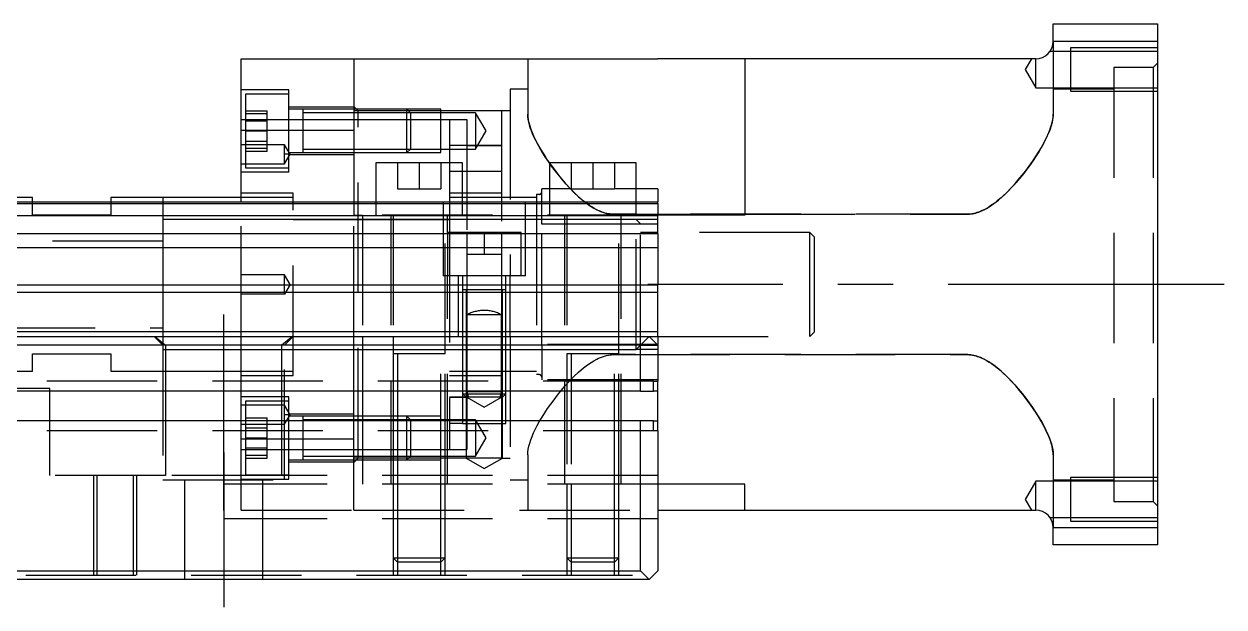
# Model space of a CAD drawing. Extents: x -13 to 622, y -350 to 108.
# Drawn here: x 267 to 405.2, y -329.9 to -262.7 of the extents above; entities that cross this region are included whole.
import ezdxf

# ---------------------------------------------------------------- set-up
doc = ezdxf.new("R2010")
doc.units = 0
doc.linetypes.add('CENTER', pattern=[50.8, 31.75, -6.35, 6.35, -6.35])
doc.linetypes.add('DASHED', pattern=[19.05, 12.7, -6.35])
doc.layers.get('0').update_dxf_attribs({"linetype": 'CONTINUOUS'})
doc.layers.add('CENTER', color=1, linetype='CENTER')

msp = doc.modelspace()

# ---------------------------------------------------------------- linework, layer by layer
at = {"color": 7, "linetype": 'CONTINUOUS'}
for p, q in [((385.5, -264.72), (385.5, -262.72)), ((385.5, -262.72), (397.5, -262.72)), ((397.5, -262.72), (397.5, -264.72)), ((397.5, -264.72), (385.5, -264.72)), ((397.5, -264.72), (397.5, -320.72)), ((292, -266.72), (305, -266.72)), ((292, -274.94), (292, -266.72)), ((305, -266.72), (340, -266.72)), ((305, -266.72), (305, -283.22)), ((350, -266.72), (340, -266.72)), ((383.5, -266.72), (350, -266.72)), ((350, -266.72), (350, -284.72)), ((292, -283.22), (292, -274.94)), ((292, -274.94), (305, -274.94)), ((307.5, -278.72), (307.5, -283.22)), ((317.5, -278.72), (307.5, -278.72)), ((317.5, -283.22), (317.5, -278.72)), ((327.5, -278.72), (327.5, -283.22)), ((337.5, -278.72), (327.5, -278.72)), ((337.5, -283.22), (337.5, -278.72)), ((268, -282.72), (244.5, -282.72)), ((244.5, -283.22), (340, -283.22)), ((268, -283.22), (268, -282.72)), ((283, -282.72), (277, -282.72)), ((277, -282.72), (277, -283.22)), ((292, -282.72), (283, -282.72)), ((283, -282.72), (283, -283.22)), ((283, -282.72), (283, -283.22)), ((340, -283.38), (340, -283.22)), ((244.5, -283.38), (340, -283.38)), ((340, -283.38), (340, -284.78)), ((244.5, -284.78), (340, -284.78)), ((350, -284.72), (340, -284.72)), ((340, -286.86), (340, -284.78)), ((244.5, -286.86), (340, -286.86)), ((340, -286.86), (340, -288.48)), ((244.5, -288.48), (340, -288.48)), ((340, -288.48), (340, -292.77)), ((244.5, -292.77), (340, -292.77)), ((340, -293.62), (340, -292.77)), ((0, -293.62), (340, -293.62)), ((322.5, -293.32), (317.5, -293.32)), ((340, -298.12), (340, -293.62)), ((0, -298.12), (340, -298.12)), ((340, -298.72), (340, -298.12)), ((1, -298.72), (339, -298.72)), ((338, -299.72), (2, -299.72)), ((338, -299.72), (339, -298.72)), ((338, -305.02), (338, -299.72)), ((339, -298.72), (340, -299.72)), ((339, -298.72), (340, -298.72)), ((340, -299.72), (340, -303.87)), ((335.5, -300.72), (329.5, -300.72)), ((339.5, -305.02), (339.5, -303.87)), ((339.5, -303.87), (340, -303.87)), ((340, -305.02), (340, -303.87)), ((338, -305.02), (2, -305.02)), ((338, -305.02), (339.5, -305.02)), ((340, -305.02), (339.5, -305.02)), ((340, -308.42), (340, -305.02)), ((338, -308.42), (2, -308.42)), ((339.5, -308.42), (338, -308.42)), ((338, -325.72), (338, -308.42)), ((339.5, -308.42), (340, -308.42)), ((339.5, -309.57), (339.5, -308.42)), ((340, -309.57), (340, -308.42)), ((340, -309.57), (339.5, -309.57)), ((340, -309.57), (340, -325.72)), ((350, -315.72), (340, -315.72)), ((350, -318.72), (350, -315.72)), ((340, -318.72), (350, -318.72)), ((350, -318.72), (383.5, -318.72)), ((385.5, -322.72), (385.5, -320.72)), ((385.5, -320.72), (397.5, -320.72)), ((397.5, -320.72), (397.5, -322.72)), ((397.5, -322.72), (385.5, -322.72)), ((2, -325.72), (338, -325.72)), ((339, -326.72), (338, -325.72)), ((340, -325.72), (339, -326.72)), ((339, -326.72), (1, -326.72))]:
    msp.add_line(p, q, dxfattribs=at)
at = {"color": 3, "linetype": 'DASHED'}
for p, q in [((385.5, -264.72), (385.5, -273.09)), ((385.12, -265.9), (385.14, -265.87)), ((387.5, -265.87), (385.14, -265.87)), ((397.5, -265.47), (387.5, -265.47)), ((387.5, -265.47), (387.5, -270.47)), ((397.5, -265.87), (387.5, -265.87)), ((325, -266.72), (325, -273.09)), ((383.01, -266.72), (382.29, -267.97)), ((382.29, -267.97), (383.5, -270.07)), ((383.5, -270.07), (383.5, -266.72)), ((397, -267.72), (392.5, -267.72)), ((392.5, -267.72), (392.5, -317.72)), ((397.5, -267.22), (397, -267.72)), ((397, -267.72), (397, -317.72)), ((297.5, -270.29), (292, -270.29)), ((297.5, -270.79), (292.5, -270.79)), ((292.5, -270.79), (292.5, -275.04)), ((297.5, -279.79), (297.5, -270.29)), ((325, -270.22), (323, -270.22)), ((323, -270.22), (323, -291.72)), ((383.5, -270.07), (387.5, -270.07)), ((392.5, -270.22), (385.5, -270.22)), ((387.5, -270.07), (397.5, -270.07)), ((387.5, -270.47), (397.5, -270.47)), ((292.5, -272.73), (295, -272.73)), ((292.5, -273.04), (295, -273.04)), ((295, -273.89), (295, -272.73)), ((305, -272.29), (297.5, -272.29)), ((299.1, -272.54), (297.5, -272.54)), ((305, -272.54), (299.09, -272.54)), ((299.1, -272.54), (299.1, -272.94)), ((299.1, -272.54), (299.1, -277.54)), ((299.1, -272.54), (299.1, -277.54)), ((305, -272.94), (299.1, -272.94)), ((299.1, -272.94), (299.1, -274.9)), ((305.5, -272.72), (305, -272.22)), ((311.1, -272.54), (305, -272.54)), ((311.1, -272.54), (305, -272.54)), ((305.5, -272.72), (305, -272.72)), ((311.5, -272.94), (305, -272.94)), ((311.28, -272.72), (305.5, -272.72)), ((305.5, -312.72), (305.5, -272.72)), ((311.5, -272.94), (311.1, -272.54)), ((315, -272.54), (311.1, -272.54)), ((311.1, -275.04), (311.1, -272.54)), ((322, -272.72), (311.28, -272.72)), ((315, -272.94), (311.5, -272.94)), ((311.5, -272.94), (311.5, -275.04)), ((315, -277.54), (315, -272.54)), ((319, -272.94), (315, -272.94)), ((320.21, -275.04), (319, -272.94)), ((319, -272.94), (319, -275.04)), ((323, -272.72), (322, -272.72)), ((322, -272.72), (322, -286.72)), ((325, -273.24), (325, -273.09)), ((325, -273.09), (325.01, -273.41)), ((325.01, -273.4), (325, -273.24)), ((325.05, -273.71), (325.01, -273.4)), ((325.01, -273.41), (325.06, -273.74)), ((385.47, -273.51), (385.44, -273.73)), ((385.45, -273.71), (385.49, -273.4)), ((385.49, -273.3), (385.47, -273.51)), ((385.49, -273.4), (385.5, -273.09)), ((385.5, -273.09), (385.49, -273.3)), ((292, -273.72), (292.5, -273.72)), ((292, -273.72), (292.5, -273.72)), ((292.5, -273.72), (297.5, -273.72)), ((292.5, -273.72), (297.5, -273.72)), ((292.5, -273.89), (295, -273.89)), ((295, -276.2), (295, -273.89)), ((297.5, -273.72), (305, -273.72)), ((297.5, -273.72), (305, -273.72)), ((299.1, -274.9), (299.1, -275.18)), ((305, -273.72), (316, -273.72)), ((305, -273.72), (316, -273.72)), ((316, -273.72), (318, -273.72)), ((316, -273.72), (316, -284.72)), ((318, -273.72), (318, -286.72)), ((325.12, -274.03), (325.05, -273.71)), ((325.06, -273.74), (325.13, -274.08)), ((325.2, -274.35), (325.12, -274.03)), ((325.13, -274.08), (325.23, -274.44)), ((325.3, -274.68), (325.2, -274.35)), ((325.23, -274.44), (325.35, -274.82)), ((325.43, -275.02), (325.3, -274.68)), ((325.35, -274.82), (325.5, -275.21)), ((385.15, -274.82), (385, -275.21)), ((385.07, -275.02), (385.2, -274.68)), ((385.27, -274.44), (385.15, -274.82)), ((385.2, -274.68), (385.3, -274.35)), ((385.37, -274.08), (385.27, -274.44)), ((385.3, -274.35), (385.38, -274.03)), ((385.44, -273.73), (385.37, -274.08)), ((385.38, -274.03), (385.45, -273.71)), ((292.5, -275.04), (292.5, -279.29)), ((292.5, -275.04), (295, -275.04)), ((292.5, -276.2), (295, -276.2)), ((295, -277.35), (295, -276.2)), ((299.1, -275.04), (299.1, -277.54)), ((299.1, -275.04), (299.1, -277.54)), ((299.1, -275.18), (299.1, -277.14)), ((311.1, -277.54), (311.1, -275.04)), ((311.5, -275.04), (311.5, -277.14)), ((319, -277.14), (320.21, -275.04)), ((319, -275.04), (319, -277.14)), ((325.57, -275.36), (325.43, -275.02)), ((325.5, -275.21), (325.68, -275.62)), ((325.72, -275.71), (325.57, -275.36)), ((325.68, -275.62), (325.87, -276.03)), ((325.89, -276.06), (325.72, -275.71)), ((325.87, -276.03), (326.11, -276.49)), ((326.08, -276.42), (325.89, -276.06)), ((384.63, -276.03), (384.39, -276.49)), ((384.42, -276.42), (384.67, -275.94)), ((384.82, -275.61), (384.63, -276.03)), ((384.67, -275.94), (384.88, -275.48)), ((385, -275.21), (384.82, -275.61)), ((384.88, -275.48), (385.07, -275.02)), ((297, -276.62), (292, -276.62)), ((292.5, -277.04), (295, -277.04)), ((292.5, -277.35), (295, -277.35)), ((297.66, -277.72), (297, -276.62)), ((297, -277.72), (297, -276.62)), ((297.5, -277.54), (299.1, -277.54)), ((299.09, -277.54), (305, -277.54)), ((299.1, -277.14), (305, -277.14)), ((305, -277.14), (311.5, -277.14)), ((305, -277.54), (311.1, -277.54)), ((305, -277.54), (311.1, -277.54)), ((311.1, -277.54), (311.5, -277.14)), ((311.1, -277.54), (315, -277.54)), ((311.5, -277.14), (315, -277.14)), ((315, -277.14), (319, -277.14)), ((318, -276.72), (316, -276.72)), ((318, -276.72), (322, -276.72)), ((322, -276.72), (318, -276.72)), ((326.36, -276.94), (326.08, -276.42)), ((326.11, -276.49), (326.37, -276.96)), ((326.68, -277.48), (326.36, -276.94)), ((326.37, -276.96), (326.66, -277.44)), ((326.66, -277.44), (326.96, -277.92)), ((327.02, -278.01), (326.68, -277.48)), ((383.48, -278.01), (383.82, -277.47)), ((383.84, -277.44), (383.54, -277.92)), ((383.82, -277.47), (384.14, -276.94)), ((384.13, -276.96), (383.84, -277.44)), ((384.39, -276.49), (384.13, -276.96)), ((384.14, -276.94), (384.42, -276.42)), ((292, -278.82), (297, -278.82)), ((297, -278.82), (297.66, -277.72)), ((297.66, -277.72), (297, -277.72)), ((297, -278.82), (297, -277.72)), ((305, -277.79), (297.5, -277.79)), ((310, -278.72), (310, -281.72)), ((312.5, -278.72), (312.5, -281.72)), ((315, -278.72), (315, -281.72)), ((326.96, -277.92), (327.3, -278.43)), ((327.38, -278.55), (327.02, -278.01)), ((327.3, -278.43), (327.65, -278.94)), ((327.76, -279.09), (327.38, -278.55)), ((327.65, -278.94), (328.03, -279.45)), ((328.16, -279.62), (327.76, -279.09)), ((330, -278.72), (330, -281.72)), ((332.5, -278.72), (332.5, -281.72)), ((335, -278.72), (335, -281.72)), ((382.34, -279.62), (382.74, -279.08)), ((382.85, -278.93), (382.48, -279.44)), ((382.74, -279.08), (383.12, -278.55)), ((383.2, -278.43), (382.85, -278.93)), ((383.12, -278.55), (383.48, -278.01)), ((383.54, -277.92), (383.2, -278.43)), ((297.5, -279.79), (292, -279.79)), ((292.5, -279.29), (297.5, -279.29)), ((322, -279.72), (316, -279.72)), ((322, -279.72), (316, -279.72)), ((328.03, -279.45), (328.42, -279.96)), ((328.58, -280.15), (328.16, -279.62)), ((328.42, -279.96), (328.86, -280.5)), ((329.01, -280.68), (328.58, -280.15)), ((381.49, -280.68), (381.93, -280.15)), ((382.08, -279.96), (381.64, -280.5)), ((381.93, -280.15), (382.34, -279.62)), ((382.48, -279.44), (382.08, -279.96)), ((310, -281.72), (312.5, -281.72)), ((312.5, -281.72), (315, -281.72)), ((326.63, -284.72), (326.63, -281.72)), ((330, -281.72), (326.63, -281.72)), ((328.86, -280.5), (329.32, -281.04)), ((329.44, -281.17), (329.01, -280.68)), ((329.32, -281.04), (329.81, -281.58)), ((329.88, -281.65), (329.44, -281.17)), ((329.81, -281.58), (330.32, -282.11)), ((330.34, -282.12), (329.88, -281.65)), ((330, -281.72), (332.5, -281.72)), ((332.5, -281.72), (335, -281.72)), ((340, -281.72), (335, -281.72)), ((340, -281.72), (340, -283.22)), ((380.18, -282.11), (380.64, -281.64)), ((380.71, -281.56), (380.32, -281.96)), ((380.64, -281.64), (381.07, -281.16)), ((381.19, -281.03), (380.71, -281.56)), ((381.07, -281.16), (381.49, -280.68)), ((381.64, -280.5), (381.19, -281.03)), ((268, -284.72), (268, -283.22)), ((277, -283.22), (277, -284.72)), ((283, -283.22), (283, -292.72)), ((283, -283.22), (283, -292.72)), ((298, -282.22), (292, -282.22)), ((298, -282.72), (292, -282.72)), ((292, -298.72), (292, -283.22)), ((298, -303.22), (298, -282.22)), ((305, -283.22), (305, -284.72)), ((307.5, -283.22), (307.5, -284.72)), ((315.25, -283.22), (315.25, -291.72)), ((322, -282.22), (316, -282.22)), ((326, -282.72), (316, -282.72)), ((317.5, -284.72), (317.5, -283.22)), ((324.75, -291.72), (324.75, -283.22)), ((326, -282.34), (326, -284.72)), ((326.31, -282.34), (326, -282.34)), ((327.5, -283.22), (327.5, -284.72)), ((330.32, -282.11), (330.86, -282.62)), ((330.69, -282.46), (330.34, -282.12)), ((331.06, -282.79), (330.69, -282.46)), ((330.86, -282.62), (331.43, -283.1)), ((331.44, -283.11), (331.06, -282.79)), ((331.43, -283.1), (331.72, -283.33)), ((331.83, -283.41), (331.44, -283.11)), ((337.5, -284.72), (337.5, -283.22)), ((378.67, -283.41), (379.2, -283)), ((379.07, -283.1), (378.71, -283.38)), ((379.51, -282.73), (379.07, -283.1)), ((379.2, -283), (379.7, -282.56)), ((379.92, -282.35), (379.51, -282.73)), ((379.7, -282.56), (380.18, -282.11)), ((380.32, -281.96), (379.92, -282.35)), ((331.72, -283.33), (332.01, -283.54)), ((332.1, -283.61), (331.83, -283.41)), ((332.01, -283.54), (332.31, -283.75)), ((332.38, -283.79), (332.1, -283.61)), ((332.31, -283.75), (332.63, -283.94)), ((332.67, -283.96), (332.38, -283.79)), ((332.63, -283.94), (332.96, -284.11)), ((332.89, -284.08), (332.67, -283.96)), ((333.11, -284.19), (332.89, -284.08)), ((332.96, -284.11), (333.17, -284.22)), ((333.33, -284.29), (333.11, -284.19)), ((333.17, -284.22), (333.39, -284.31)), ((333.57, -284.38), (333.33, -284.29)), ((333.39, -284.31), (333.61, -284.39)), ((333.74, -284.44), (333.57, -284.38)), ((333.61, -284.39), (333.84, -284.47)), ((333.92, -284.49), (333.74, -284.44)), ((333.84, -284.47), (334.07, -284.53)), ((334.1, -284.54), (333.92, -284.49)), ((334.07, -284.53), (334.31, -284.58)), ((334.28, -284.58), (334.1, -284.54)), ((334.46, -284.6), (334.28, -284.58)), ((334.31, -284.58), (334.48, -284.61)), ((334.64, -284.63), (334.46, -284.6)), ((334.48, -284.61), (334.65, -284.63)), ((376.02, -284.61), (375.85, -284.63)), ((375.86, -284.63), (376.04, -284.6)), ((376.19, -284.58), (376.02, -284.61)), ((376.04, -284.6), (376.22, -284.58)), ((376.37, -284.54), (376.19, -284.58)), ((376.22, -284.58), (376.4, -284.54)), ((376.55, -284.5), (376.37, -284.54)), ((376.4, -284.54), (376.58, -284.49)), ((376.72, -284.45), (376.55, -284.5)), ((376.58, -284.49), (376.76, -284.44)), ((376.9, -284.39), (376.72, -284.45)), ((376.76, -284.44), (376.93, -284.38)), ((377.12, -284.31), (376.9, -284.39)), ((376.93, -284.38), (377.25, -284.25)), ((377.33, -284.21), (377.12, -284.31)), ((377.25, -284.25), (377.55, -284.11)), ((377.54, -284.11), (377.33, -284.21)), ((377.82, -283.97), (377.54, -284.11)), ((377.55, -284.11), (377.84, -283.96)), ((378.08, -283.81), (377.82, -283.97)), ((377.84, -283.96), (378.12, -283.78)), ((378.34, -283.64), (378.08, -283.81)), ((378.12, -283.78), (378.4, -283.6)), ((378.71, -283.38), (378.34, -283.64)), ((378.4, -283.6), (378.67, -283.41)), ((277, -284.72), (268, -284.72)), ((292, -285.22), (283, -285.22)), ((298, -285.22), (292, -285.22)), ((305, -285.22), (298, -285.22)), ((298, -285.22), (305, -285.22)), ((305, -284.72), (306, -284.72)), ((305, -298.72), (305, -284.72)), ((309.5, -285.22), (305, -285.22)), ((305, -285.22), (309.5, -285.22)), ((340, -284.72), (306, -284.72)), ((306, -284.72), (306, -298.72)), ((309.25, -284.72), (309.25, -315.72)), ((309.5, -284.72), (309.5, -298.72)), ((315.5, -285.22), (309.5, -285.22)), ((309.5, -285.22), (315.5, -285.22)), ((315.5, -300.72), (315.5, -284.72)), ((316, -285.22), (315.5, -285.22)), ((315.5, -285.22), (316, -285.22)), ((315.75, -286.72), (315.75, -284.72)), ((316, -284.72), (316, -286.72)), ((326, -285.22), (316, -285.22)), ((326, -284.72), (326, -303.09)), ((326.63, -285.22), (326, -285.22)), ((326.63, -285.22), (326, -285.22)), ((326.63, -285.79), (326.63, -284.72)), ((329.5, -285.22), (326.63, -285.22)), ((329.5, -285.22), (326.63, -285.22)), ((326.63, -299.65), (326.63, -285.79)), ((329.5, -285.79), (326.63, -285.79)), ((329.25, -284.72), (329.25, -315.72)), ((329.5, -284.72), (329.5, -300.72)), ((337.5, -285.22), (329.5, -285.22)), ((337.5, -285.22), (329.5, -285.22)), ((335.5, -285.79), (329.5, -285.79)), ((334.82, -284.64), (334.64, -284.63)), ((334.65, -284.63), (334.83, -284.64)), ((335, -284.64), (334.82, -284.64)), ((334.83, -284.64), (335, -284.64)), ((375.5, -284.64), (335, -284.64)), ((335, -284.64), (340, -284.64)), ((335.5, -300.72), (335.5, -284.72)), ((340, -285.79), (335.5, -285.79)), ((335.75, -315.72), (335.75, -284.72)), ((338, -285.72), (337.5, -285.22)), ((340, -285.22), (337.5, -285.22)), ((337.5, -300.22), (337.5, -285.22)), ((338, -299.72), (338, -285.72)), ((340, -284.64), (350, -284.64)), ((350, -284.64), (375.5, -284.64)), ((375.5, -284.64), (375.68, -284.64)), ((375.67, -284.64), (375.5, -284.64)), ((375.85, -284.63), (375.67, -284.64)), ((375.68, -284.64), (375.86, -284.63)), ((315.75, -286.72), (315.75, -291.72)), ((324.25, -286.72), (315.75, -286.72)), ((316, -286.72), (316, -311.72)), ((318, -286.72), (318, -289.22)), ((320, -286.72), (320, -289.22)), ((322, -286.72), (322, -289.22)), ((324.25, -291.72), (324.25, -286.72)), ((340, -286.72), (338, -286.72)), ((357.5, -286.72), (340, -286.72)), ((358, -287.22), (357.5, -286.72)), ((357.5, -298.72), (357.5, -286.72)), ((358, -287.22), (358, -298.22)), ((283, -287.72), (264.25, -287.72)), ((318, -289.22), (318, -296.22)), ((318, -289.22), (320, -289.22)), ((320, -289.22), (322, -289.22)), ((322, -289.22), (322, -296.22)), ((283, -292.72), (283, -298.72)), ((283, -292.72), (283, -298.72)), ((297, -291.62), (292, -291.62)), ((297.66, -292.72), (297, -291.62)), ((297, -293.82), (297, -291.62)), ((297.66, -292.72), (297, -293.82)), ((324.75, -291.72), (315.25, -291.72)), ((315.75, -315.72), (315.75, -291.72)), ((317, -291.72), (317, -298.72)), ((317.5, -291.72), (317.5, -293.32)), ((322.5, -293.32), (322.5, -291.72)), ((323, -298.72), (323, -291.72)), ((297, -293.82), (292, -293.82)), ((317.5, -293.31), (317.5, -293.32)), ((317.5, -293.32), (317.5, -298.72)), ((317.5, -293.32), (317.5, -293.32)), ((322.5, -293.32), (317.5, -293.32)), ((317.9, -293.32), (317.9, -298.72)), ((322.1, -298.72), (322.1, -293.32)), ((322.5, -293.32), (322.5, -293.31)), ((322.5, -298.72), (322.5, -293.32)), ((322.5, -293.32), (322.5, -293.32)), ((318, -296.22), (318, -298.72)), ((322, -296.22), (318, -296.22)), ((320.06, -295.72), (319.94, -295.72)), ((322, -298.72), (322, -296.22)), ((262.5, -297.72), (283, -297.72)), ((357.5, -298.72), (358, -298.22)), ((282, -298.72), (283, -299.72)), ((282.06, -298.72), (283.29, -299.72)), ((283, -298.72), (283, -299.49)), ((283, -298.72), (283, -299.49)), ((283, -299.49), (283, -299.72)), ((283, -299.49), (283, -299.72)), ((283, -299.72), (283, -315.22)), ((283.29, -299.72), (283.29, -305.02)), ((292, -305.02), (292, -298.72)), ((297.94, -298.72), (296.71, -299.72)), ((296.71, -305.02), (296.71, -299.72)), ((297, -299.72), (298, -298.72)), ((297, -315.22), (297, -299.72)), ((305, -305.02), (305, -298.72)), ((306, -298.72), (306, -305.02)), ((309.5, -298.72), (309.5, -300.72)), ((317.5, -298.72), (317.5, -305.02)), ((317.5, -298.72), (317.5, -305.02)), ((317.9, -298.72), (317.9, -305.02)), ((318, -298.72), (318, -305.02)), ((322, -305.02), (322, -298.72)), ((322.1, -305.02), (322.1, -298.72)), ((322.5, -305.02), (322.5, -298.72)), ((322.5, -305.02), (322.5, -298.72)), ((323, -298.72), (323, -315.22)), ((326.63, -299.65), (326.63, -303.72)), ((340, -299.65), (326.63, -299.65)), ((337.5, -300.22), (338, -299.72)), ((338, -299.72), (340, -299.72)), ((340, -298.72), (357.5, -298.72)), ((340, -298.72), (340, -299.65)), ((268, -300.72), (277, -300.72)), ((268, -302.72), (268, -300.72)), ((277, -300.72), (277, -302.72)), ((283, -300.22), (283.29, -300.22)), ((283.29, -300.22), (292, -300.22)), ((292, -300.22), (296.71, -300.22)), ((296.71, -300.22), (298, -300.22)), ((298, -300.22), (305, -300.22)), ((298, -300.22), (305, -300.22)), ((305, -300.22), (309.5, -300.22)), ((305, -300.22), (309.5, -300.22)), ((309.5, -300.22), (316, -300.22)), ((309.5, -300.22), (316, -300.22)), ((309.5, -300.71), (309.5, -300.72)), ((309.5, -300.72), (309.5, -300.72)), ((309.5, -300.72), (309.5, -305.02)), ((315.5, -300.72), (309.5, -300.72)), ((315.5, -300.72), (309.5, -300.72)), ((310, -300.72), (310, -305.02)), ((315, -315.72), (315, -300.72)), ((315.5, -315.72), (315.5, -300.71)), ((316, -300.22), (326, -300.22)), ((326, -300.22), (337.5, -300.22)), ((329.5, -300.71), (329.5, -315.72)), ((335.5, -300.72), (329.5, -300.72)), ((330, -300.72), (330, -315.72)), ((333.17, -301.22), (333.39, -301.13)), ((333.39, -301.13), (333.61, -301.05)), ((333.61, -301.05), (333.84, -300.97)), ((333.84, -300.97), (334.07, -300.91)), ((334.07, -300.91), (334.31, -300.86)), ((334.31, -300.86), (334.48, -300.83)), ((334.48, -300.83), (334.65, -300.81)), ((334.65, -300.81), (334.83, -300.8)), ((334.83, -300.8), (335, -300.8)), ((335, -315.72), (335, -300.72)), ((335.56, -300.8), (335, -300.8)), ((335, -300.8), (335.56, -300.8)), ((335.5, -315.72), (335.5, -300.71)), ((375.5, -300.8), (335.56, -300.8)), ((335.56, -300.8), (375.5, -300.8)), ((340, -300.22), (337.5, -300.22)), ((375.5, -300.8), (375.68, -300.8)), ((375.67, -300.8), (375.5, -300.8)), ((375.85, -300.81), (375.67, -300.8)), ((375.68, -300.8), (375.86, -300.81)), ((376.02, -300.83), (375.85, -300.81)), ((375.86, -300.81), (376.04, -300.84)), ((376.19, -300.86), (376.02, -300.83)), ((376.04, -300.84), (376.22, -300.86)), ((376.37, -300.9), (376.19, -300.86)), ((376.22, -300.86), (376.4, -300.9)), ((376.55, -300.94), (376.37, -300.9)), ((376.4, -300.9), (376.58, -300.95)), ((376.72, -300.99), (376.55, -300.94)), ((376.58, -300.95), (376.76, -301)), ((376.9, -301.05), (376.72, -300.99)), ((376.76, -301), (376.93, -301.06)), ((377.12, -301.13), (376.9, -301.05)), ((376.93, -301.06), (377.25, -301.19)), ((377.33, -301.23), (377.12, -301.13)), ((377.25, -301.19), (377.55, -301.33)), ((330.86, -302.82), (331.43, -302.34)), ((331.43, -302.34), (331.72, -302.11)), ((331.72, -302.11), (332.01, -301.9)), ((332.01, -301.9), (332.31, -301.69)), ((332.31, -301.69), (332.63, -301.5)), ((332.63, -301.5), (332.96, -301.33)), ((332.96, -301.33), (333.17, -301.22)), ((377.54, -301.33), (377.33, -301.23)), ((377.82, -301.47), (377.54, -301.33)), ((377.55, -301.33), (377.84, -301.48)), ((378.08, -301.63), (377.82, -301.47)), ((377.84, -301.48), (378.12, -301.66)), ((378.34, -301.8), (378.08, -301.63)), ((378.12, -301.66), (378.4, -301.84)), ((378.71, -302.06), (378.34, -301.8)), ((378.4, -301.84), (378.67, -302.03)), ((378.67, -302.03), (379.2, -302.44)), ((379.07, -302.34), (378.71, -302.06)), ((379.51, -302.71), (379.07, -302.34)), ((379.2, -302.44), (379.7, -302.88)), ((339.5, -303.87), (0.5, -303.87)), ((262.5, -302.72), (268, -302.72)), ((277, -302.72), (283, -302.72)), ((283, -302.72), (283.29, -302.72)), ((283.29, -302.72), (292, -302.72)), ((292, -302.72), (296.71, -302.72)), ((292, -303.22), (298, -303.22)), ((296.71, -302.72), (298, -302.72)), ((316, -302.72), (326, -302.72)), ((316, -303.22), (322, -303.22)), ((326.31, -303.09), (326, -303.09)), ((340, -303.72), (326.63, -303.72)), ((329.32, -304.4), (329.81, -303.86)), ((329.81, -303.86), (330.32, -303.33)), ((330.32, -303.33), (330.86, -302.82)), ((379.92, -303.09), (379.51, -302.71)), ((379.7, -302.88), (380.18, -303.33)), ((380.32, -303.48), (379.92, -303.09)), ((380.18, -303.33), (380.64, -303.8)), ((380.71, -303.88), (380.32, -303.48)), ((380.64, -303.8), (381.07, -304.28)), ((381.19, -304.41), (380.71, -303.88)), ((270, -304.72), (262.5, -304.72)), ((270, -305.02), (270, -304.72)), ((270, -308.42), (270, -305.02)), ((283.29, -305.02), (283.29, -308.42)), ((292, -308.42), (292, -305.02)), ((296.71, -308.42), (296.71, -305.02)), ((305, -308.42), (305, -305.02)), ((306, -305.02), (306, -308.42)), ((309.5, -305.02), (309.5, -308.42)), ((310, -305.02), (310, -308.42)), ((317.5, -305.02), (317.5, -305.32)), ((317.5, -305.02), (317.5, -305.32)), ((317.5, -305.32), (317.9, -305.72)), ((317.5, -305.32), (317.5, -308.42)), ((317.5, -305.32), (322.5, -305.32)), ((317.9, -305.02), (317.9, -305.72)), ((318, -305.02), (318, -305.09)), ((318, -305.09), (318, -305.72)), ((318, -305.09), (318.17, -305.72)), ((322, -305.09), (318, -305.09)), ((321.83, -305.72), (322, -305.09)), ((322, -305.09), (322, -305.02)), ((322, -305.72), (322, -305.09)), ((322.1, -305.72), (322.1, -305.02)), ((322.1, -305.72), (322.5, -305.32)), ((322.5, -305.32), (322.5, -305.02)), ((322.5, -305.32), (322.5, -305.02)), ((322.5, -308.42), (322.5, -305.32)), ((328.42, -305.48), (328.86, -304.94)), ((328.86, -304.94), (329.32, -304.4)), ((381.07, -304.28), (381.49, -304.76)), ((381.64, -304.94), (381.19, -304.41)), ((381.49, -304.76), (381.93, -305.29)), ((382.08, -305.48), (381.64, -304.94)), ((381.93, -305.29), (382.34, -305.82)), ((297.5, -305.65), (292, -305.65)), ((297, -306.62), (292, -306.62)), ((296.71, -306.15), (292.5, -306.15)), ((292.5, -306.15), (292.5, -308.42)), ((297.5, -306.15), (296.71, -306.15)), ((297.66, -307.72), (297, -306.62)), ((297.5, -310.4), (297.5, -305.65)), ((316, -305.72), (317.9, -305.72)), ((317.9, -305.72), (316, -305.72)), ((317.9, -305.72), (317.9, -308.72)), ((322.1, -305.72), (317.9, -305.72)), ((318, -305.72), (320, -306.87)), ((318, -305.72), (318, -311.72)), ((320, -306.87), (322, -305.72)), ((322, -305.72), (322, -312.72)), ((322.1, -308.72), (322.1, -305.72)), ((327.3, -307.01), (327.65, -306.5)), ((327.65, -306.5), (328.03, -305.99)), ((328.03, -305.99), (328.42, -305.48)), ((382.48, -306), (382.08, -305.48)), ((382.34, -305.82), (382.74, -306.36)), ((382.85, -306.51), (382.48, -306)), ((382.74, -306.36), (383.12, -306.89)), ((383.2, -307.01), (382.85, -306.51)), ((292.5, -308.09), (295, -308.09)), ((295, -308.4), (295, -308.09)), ((297, -308.82), (297.66, -307.72)), ((297.66, -307.72), (297, -307.72)), ((297.5, -307.72), (297, -307.72)), ((305, -307.65), (297.5, -307.65)), ((297.66, -307.72), (297.5, -307.72)), ((299.1, -307.9), (297.5, -307.9)), ((305, -307.9), (299.09, -307.9)), ((299.1, -307.9), (299.1, -308.42)), ((309.5, -307.9), (305, -307.9)), ((309.5, -307.9), (305, -307.9)), ((310, -307.9), (309.5, -307.9)), ((310, -307.9), (309.5, -307.9)), ((311.1, -307.9), (310, -307.9)), ((311.1, -307.9), (310, -307.9)), ((311.5, -308.3), (311.1, -307.9)), ((315, -307.9), (311.1, -307.9)), ((311.1, -308.42), (311.1, -307.9)), ((326.37, -308.48), (326.66, -308)), ((326.66, -308), (326.96, -307.52)), ((326.96, -307.52), (327.3, -307.01)), ((383.12, -306.89), (383.48, -307.43)), ((383.54, -307.52), (383.2, -307.01)), ((383.48, -307.43), (383.82, -307.97)), ((383.84, -308), (383.54, -307.52)), ((383.82, -307.97), (384.14, -308.5)), ((384.13, -308.48), (383.84, -308)), ((270, -314.72), (270, -308.42)), ((283.29, -308.42), (283.29, -314.72)), ((292, -310.5), (292, -308.42)), ((292, -308.82), (297, -308.82)), ((292.5, -308.4), (295, -308.4)), ((292.5, -308.42), (292.5, -314.65)), ((292.5, -309.24), (295, -309.24)), ((295, -310.4), (295, -308.4)), ((296.71, -314.72), (296.71, -308.42)), ((305, -308.3), (299.1, -308.3)), ((299.1, -308.42), (299.1, -312.9)), ((309.5, -308.3), (305, -308.3)), ((305, -315.72), (305, -308.42)), ((306, -308.42), (306, -315.72)), ((310, -308.3), (309.5, -308.3)), ((309.5, -308.42), (309.5, -315.72)), ((311.5, -308.3), (310, -308.3)), ((310, -308.42), (310, -315.72)), ((311.1, -312.9), (311.1, -308.42)), ((315, -308.3), (311.5, -308.3)), ((311.5, -308.3), (311.5, -312.5)), ((319, -308.3), (315, -308.3)), ((317.5, -308.72), (316, -308.72)), ((317.5, -308.42), (317.5, -308.72)), ((317.5, -308.72), (322.5, -308.72)), ((317.9, -308.72), (317.9, -312.72)), ((320.21, -310.4), (319, -308.3)), ((319, -308.3), (319, -312.5)), ((322.1, -312.72), (322.1, -308.72)), ((322.5, -308.72), (322.5, -308.42)), ((325.68, -309.82), (325.87, -309.41)), ((325.87, -309.41), (326.11, -308.95)), ((326.11, -308.95), (326.37, -308.48)), ((384.39, -308.95), (384.13, -308.48)), ((384.14, -308.5), (384.42, -309.02)), ((384.63, -309.41), (384.39, -308.95)), ((384.42, -309.02), (384.67, -309.5)), ((384.82, -309.83), (384.63, -309.41)), ((339.5, -309.57), (0.5, -309.57)), ((292, -318.72), (292, -310.5)), ((292, -310.5), (296.71, -310.5)), ((292.5, -310.4), (295, -310.4)), ((295, -312.4), (295, -310.4)), ((296.71, -310.5), (305, -310.5)), ((297.5, -315.15), (297.5, -310.4)), ((319, -312.5), (320.21, -310.4)), ((325.23, -311), (325.35, -310.62)), ((325.35, -310.62), (325.5, -310.23)), ((325.5, -310.23), (325.68, -309.82)), ((384.67, -309.5), (384.88, -309.96)), ((385, -310.23), (384.82, -309.83)), ((384.88, -309.96), (385.07, -310.42)), ((385.15, -310.62), (385, -310.23)), ((385.07, -310.42), (385.2, -310.76)), ((385.27, -311), (385.15, -310.62)), ((385.2, -310.76), (385.3, -311.09)), ((292, -311.72), (292.5, -311.72)), ((292, -311.72), (292.5, -311.72)), ((292.5, -311.55), (295, -311.55)), ((292.5, -311.72), (296.71, -311.72)), ((292.5, -311.72), (296.71, -311.72)), ((296.71, -311.72), (297.5, -311.72)), ((296.71, -311.72), (297.5, -311.72)), ((297.5, -311.72), (305, -311.72)), ((297.5, -311.72), (305, -311.72)), ((305, -311.72), (309.5, -311.72)), ((305, -311.72), (309.5, -311.72)), ((309.5, -311.72), (310, -311.72)), ((309.5, -311.72), (310, -311.72)), ((310, -311.72), (316, -311.72)), ((310, -311.72), (316, -311.72)), ((316, -311.72), (318, -311.72)), ((325, -312.35), (325.01, -312.03)), ((325.01, -312.03), (325.06, -311.7)), ((325.06, -311.7), (325.13, -311.36)), ((325.13, -311.36), (325.23, -311)), ((385.37, -311.36), (385.27, -311)), ((385.3, -311.09), (385.38, -311.41)), ((385.44, -311.71), (385.37, -311.36)), ((385.38, -311.41), (385.45, -311.73)), ((385.47, -311.93), (385.44, -311.71)), ((385.45, -311.73), (385.49, -312.04)), ((385.49, -312.14), (385.47, -311.93)), ((385.49, -312.04), (385.5, -312.35)), ((385.5, -312.35), (385.49, -312.14)), ((292.5, -312.4), (295, -312.4)), ((292.5, -312.71), (295, -312.71)), ((295, -312.71), (295, -312.4)), ((297.5, -312.9), (299.1, -312.9)), ((297.5, -313.15), (305, -313.15)), ((299.09, -312.9), (305, -312.9)), ((299.1, -312.5), (305, -312.5)), ((305, -312.5), (309.5, -312.5)), ((305, -313.22), (305.5, -312.72)), ((305.5, -312.72), (305, -312.72)), ((305, -312.9), (309.5, -312.9)), ((305, -312.9), (309.5, -312.9)), ((309.5, -312.72), (305.5, -312.72)), ((309.5, -312.5), (310, -312.5)), ((310, -312.72), (309.5, -312.72)), ((309.5, -312.9), (310, -312.9)), ((309.5, -312.9), (310, -312.9)), ((310, -312.5), (311.5, -312.5)), ((311.28, -312.72), (310, -312.72)), ((310, -312.9), (311.1, -312.9)), ((310, -312.9), (311.1, -312.9)), ((311.1, -312.9), (311.5, -312.5)), ((311.1, -312.9), (315, -312.9)), ((317.9, -312.72), (311.28, -312.72)), ((311.5, -312.5), (315, -312.5)), ((315, -312.5), (319, -312.5)), ((317.9, -312.72), (320, -313.93)), ((322.1, -312.72), (317.9, -312.72)), ((320, -313.93), (322.1, -312.72)), ((322.1, -312.72), (323, -312.72)), ((325, -312.35), (325, -318.72)), ((385.5, -312.35), (385.5, -320.72)), ((283.29, -314.72), (176.71, -314.72)), ((275, -314.72), (275, -326.22)), ((275.4, -314.72), (275.4, -326.22)), ((279.6, -326.22), (279.6, -314.72)), ((280, -326.22), (280, -314.72)), ((296.71, -314.72), (283.29, -314.72)), ((290, -314.72), (290, -315.72)), ((292.5, -314.65), (297.5, -314.65)), ((340, -314.72), (296.71, -314.72)), ((397.5, -314.97), (387.5, -314.97)), ((387.5, -314.97), (387.5, -319.97)), ((283, -315.22), (297, -315.22)), ((285.5, -315.22), (285.5, -326.72)), ((290, -315.72), (290, -319.72)), ((300, -315.72), (290, -315.72)), ((292, -315.15), (297.5, -315.15)), ((294.5, -326.72), (294.5, -315.22)), ((340, -315.72), (300, -315.72)), ((305, -318.72), (305, -315.72)), ((309.5, -315.72), (309.5, -324.22)), ((309.5, -315.72), (309.5, -324.22)), ((310, -315.72), (310, -324.72)), ((315, -324.72), (315, -315.72)), ((315.5, -324.22), (315.5, -315.72)), ((315.5, -324.22), (315.5, -315.72)), ((323, -315.22), (325, -315.22)), ((329.5, -315.72), (329.5, -324.22)), ((329.5, -315.72), (329.5, -324.22)), ((330, -315.72), (330, -324.72)), ((335, -324.72), (335, -315.72)), ((335.5, -324.22), (335.5, -315.72)), ((335.5, -324.22), (335.5, -315.72)), ((383.5, -315.37), (382.29, -317.47)), ((387.5, -315.37), (383.5, -315.37)), ((383.5, -318.72), (383.5, -315.37)), ((385.5, -315.22), (392.5, -315.22)), ((397.5, -315.37), (387.5, -315.37)), ((382.29, -317.47), (383.01, -318.72)), ((392.5, -317.72), (397, -317.72)), ((397, -317.72), (397.5, -318.22)), ((292, -318.72), (305, -318.72)), ((305, -318.72), (340, -318.72)), ((295, -319.72), (290, -319.72)), ((340, -319.72), (295, -319.72)), ((385.14, -319.57), (385.05, -319.46)), ((385.14, -319.57), (387.5, -319.57)), ((387.5, -319.57), (397.5, -319.57)), ((387.5, -319.97), (397.5, -319.97)), ((309.5, -324.22), (310, -324.72)), ((309.5, -324.22), (309.5, -326.22)), ((309.5, -324.22), (315.5, -324.22)), ((315, -324.72), (315.5, -324.22)), ((315.5, -326.22), (315.5, -324.22)), ((329.5, -324.22), (330, -324.72)), ((329.5, -324.22), (329.5, -326.22)), ((329.5, -324.22), (335.5, -324.22)), ((335, -324.72), (335.5, -324.22)), ((335.5, -326.22), (335.5, -324.22)), ((310, -324.72), (310, -326.22)), ((315, -324.72), (310, -324.72)), ((315, -326.22), (315, -324.72)), ((330, -324.72), (330, -326.22)), ((335, -324.72), (330, -324.72)), ((335, -326.22), (335, -324.72)), ((0.5, -326.22), (339.5, -326.22))]:
    msp.add_line(p, q, dxfattribs=at)
at = {"color": 7, "linetype": 'CONTINUOUS'}
for centre, start, end in [((383.5, -264.72), 270, 0), ((383.5, -320.72), 0, 90)]:
    msp.add_arc(centre, 2, start, end, dxfattribs=at)
at = {"color": 3, "linetype": 'DASHED'}
for centre, radius, start, end in [((326.31, -282.03), 0.312, 270, 0), ((319.94, -299.72), 4, 90, 118.9695), ((320.06, -299.72), 4, 61.0305, 90), ((326.31, -303.41), 0.312, 0, 90)]:
    msp.add_arc(centre, radius, start, end, dxfattribs=at)
at = {"layer": 'CENTER', "color": 1, "linetype": 'CENTER'}
for p, q in [((405.17, -292.72), (338.82, -292.72)), ((290, -318.77), (290, -296.17)), ((290, -312.07), (290, -329.87))]:
    msp.add_line(p, q, dxfattribs=at)

doc.saveas('drawing.dxf')
